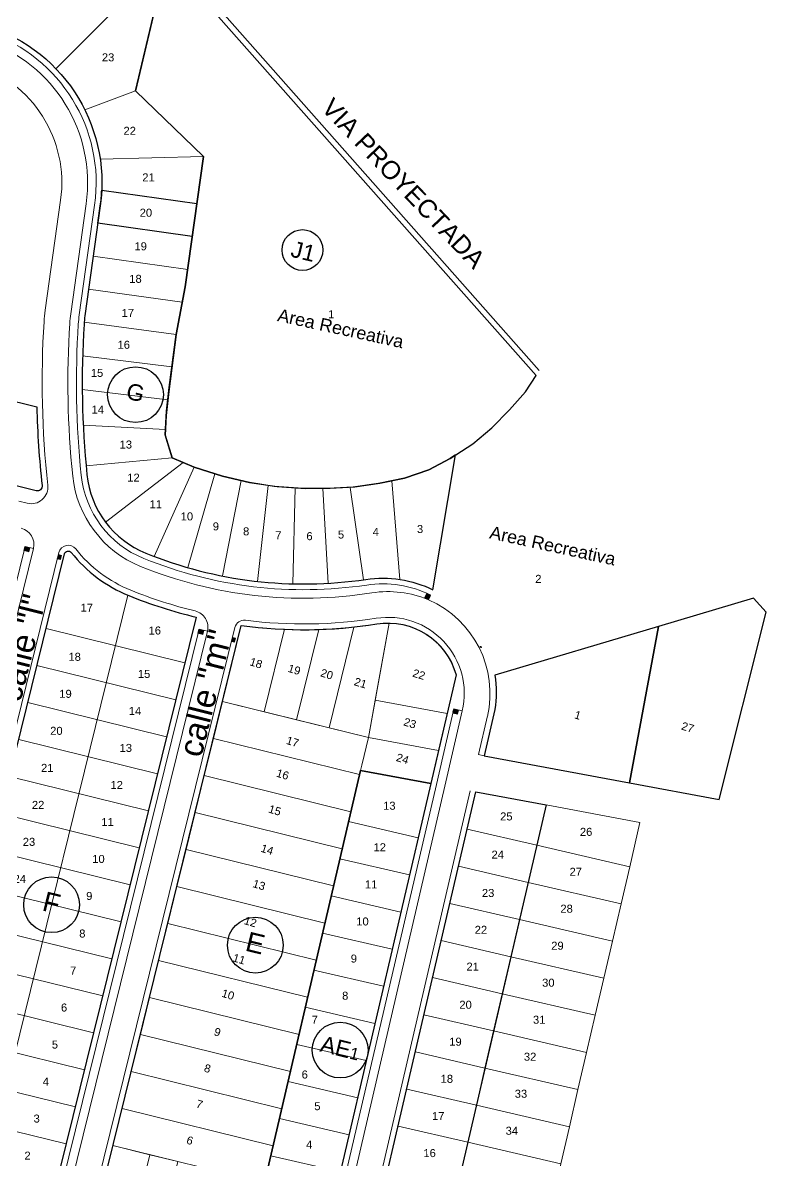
# Model space of a CAD drawing. Header units: millimetres. Extents: x 547073 to 557369, y 9424164 to 9429566.
# Drawn here: x 548918.3 to 549074.3, y 9427398 to 9427636.7 of the extents above; entities that cross this region are included whole.
import ezdxf

# ---------------------------------------------------------------- set-up
doc = ezdxf.new("R2010")
doc.units = ezdxf.units.MM
for name, color, linetype, lineweight in [('00 Estacionamientos', 251, 'Continuous', 15), ('00 Lotes', 7, 'Continuous', 15), ('00 Manzana', 170, 'Continuous', 25), ('00 Veredas', 253, 'Continuous', 15), ('VIVIENDA', 7, 'Continuous', 30)]:
    doc.layers.add(name, color=color, linetype=linetype, lineweight=lineweight)
doc.layers.add('TEXTO', color=5, linetype='Continuous')
doc.layers.add('TEXTO-CATASTRO', color=12, linetype='Continuous')
doc.styles.add('KBYOZ', font='micross.ttf')
pattern_1 = [(256, (-6120.45241, 9039.05218), (0.1030939209168, -0.0257042014075), [])]

msp = doc.modelspace()

# ---------------------------------------------------------------- hatches: boundary and pattern name
h = msp.add_hatch()
h.set_pattern_fill('ANSI31', color=256, scale=0.85, angle=211, style=0)
h.set_pattern_definition(pattern_1)
h.paths.add_polyline_path([(548919.81, 9427526.562), (548918.839, 9427526.802), (548918.624, 9427525.928), (548919.595, 9427525.688)])
h = msp.add_hatch()
h.set_pattern_fill('ANSI31', color=256, scale=0.85, angle=211, style=0)
h.set_pattern_definition(pattern_1)
h.paths.add_polyline_path([(548926.477, 9427524.918), (548925.83, 9427525.078), (548925.614, 9427524.204), (548926.262, 9427524.044)])
h = msp.add_hatch()
h.set_pattern_fill('ANSI31', color=256, scale=0.85, angle=110, style=0)
h.set_pattern_definition([(155, (-6120.45241, 9039.05218), (-0.04490319031, -0.0962952023726), [])])
h.paths.add_polyline_path([(549003.905, 9427516.583, 0.0099624), (549003.091, 9427516.968), (549002.694, 9427516.05, -0.0104243), (549003.508, 9427515.664)])
h = msp.add_hatch()
h.set_pattern_fill('ANSI31', color=256, scale=0.85, angle=211, style=0)
h.set_pattern_definition(pattern_1)
h.paths.add_polyline_path([(548956.315, 9427509.199), (548955.344, 9427509.439), (548955.128, 9427508.565), (548956.099, 9427508.325)])
h = msp.add_hatch()
h.set_pattern_fill('ANSI31', color=256, scale=0.85, angle=211, style=0)
h.set_pattern_definition(pattern_1)
h.paths.add_polyline_path([(548962.981, 9427507.555), (548962.334, 9427507.715), (548962.119, 9427506.841), (548962.766, 9427506.681)])
h = msp.add_hatch()
h.set_pattern_fill('ANSI31', color=256, scale=0.85, angle=211, style=0)
h.set_pattern_definition(pattern_1)
h.paths.add_polyline_path([(549009.776, 9427492.477), (549008.802, 9427492.703), (549008.599, 9427491.827), (549009.573, 9427491.6)])

# ---------------------------------------------------------------- linework, layer by layer
msp.add_line((548921.398, 9427682.835), (549026.704, 9427563.712))
msp.add_lwpolyline([(548954.887, 9427598.808), (548953.915, 9427591.876), (548934.103, 9427594.653), (548934.613, 9427598.29, 0.0240848), (548934.916, 9427601.607)], format="xyb", close=True)
at = {"color": 6, "lineweight": 30}
for p in [(549014.336, 9427505.722), (549014.336, 9427505.722), (549014.486, 9427505.661), (549014.486, 9427505.661)]:
    msp.add_point(p, dxfattribs=at)
at = {"layer": '00 Estacionamientos'}
for p, q in [((548928.409, 9427575.637), (548931.642, 9427598.706)), ((548887.735, 9427393.162), (548920.587, 9427526.371)), ((548926.183, 9427383.68), (548957.091, 9427509.008)), ((549006.881, 9427476.482), (549010.555, 9427492.296)), ((548982.126, 9427369.932), (549006.881, 9427476.482))]:
    msp.add_line(p, q, dxfattribs=at)
for centre, radius, start, end in [((548900.348, 9427603.092), 31.6, 352.02099, 71.20947), ((549122.143, 9427561.355), 194.328, 176.39047, 185.84206), ((548955.147, 9427571.889), 27, 172.02099, 176.39047), ((548951.705, 9427543.916), 23, 185.84206, 247.89792), ((548977.293, 9427606.925), 91.007, 247.89796, 279.04766), ((548994.97, 9427495.917), 21.4, 66.6182, 99.04766)]:
    msp.add_arc(centre, radius, start, end, dxfattribs=at)
at = {"layer": '00 Lotes'}
for p, q in [((548948.63, 9427650.486), (548925.311, 9427627.051)), ((548942.005, 9427622.45), (548931.355, 9427618.447)), ((548956.259, 9427608.635), (548934.587, 9427608.074)), ((548934.916, 9427601.607), (548954.885, 9427598.808)), ((548934.103, 9427594.653), (548953.915, 9427591.876)), ((548933.132, 9427587.72), (548952.946, 9427584.943)), ((548932.16, 9427580.788), (548951.815, 9427578.033)), ((548931.227, 9427573.85), (548950.528, 9427571.292)), ((548930.893, 9427566.805), (548949.629, 9427564.495)), ((548930.822, 9427559.76), (548948.763, 9427557.549)), ((548931.03, 9427552.282), (548948.266, 9427551.318)), ((548949.678, 9427545.407), (548931.628, 9427543.738)), ((548951.987, 9427544.408), (548935.705, 9427531.916)), ((548954.296, 9427543.408), (548945.913, 9427524.691)), ((548958.635, 9427542.023), (548952.978, 9427522.344)), ((548964.172, 9427540.606), (548960.212, 9427520.592)), ((548997.462, 9427519.872), (548995.789, 9427540.595)), ((548969.808, 9427539.608), (548967.568, 9427519.457)), ((548975.52, 9427539.103), (548974.994, 9427518.948)), ((548981.27, 9427538.981), (548982.436, 9427519.069)), ((548987.049, 9427539.2), (548989.841, 9427519.817)), ((548908.587, 9427387.504), (548940.413, 9427516.554)), ((548923.236, 9427509.547), (548952.363, 9427502.364)), ((548921.32, 9427501.78), (548950.447, 9427494.596)), ((548919.404, 9427494.013), (548948.532, 9427486.829)), ((548917.489, 9427486.245), (548946.616, 9427479.062)), ((548915.573, 9427478.478), (548944.701, 9427471.295)), ((548913.658, 9427470.711), (548942.785, 9427463.527)), ((549001.278, 9427465.637), (548986.667, 9427469.031)), ((549011.559, 9427467.454), (549026.17, 9427464.059)), ((548911.742, 9427462.943), (548940.87, 9427455.76)), ((548999.468, 9427457.845), (548984.857, 9427461.239)), ((549009.749, 9427459.661), (549024.359, 9427456.267)), ((548909.827, 9427455.176), (548938.954, 9427447.993)), ((548997.657, 9427450.052), (548983.047, 9427453.446)), ((549007.938, 9427451.869), (549022.549, 9427448.474)), ((548907.911, 9427447.409), (548937.038, 9427440.226)), ((548995.847, 9427442.26), (548981.236, 9427445.654)), ((549006.128, 9427444.076), (549020.739, 9427440.682)), ((548905.996, 9427439.642), (548935.123, 9427432.458)), ((548994.037, 9427434.467), (548979.426, 9427437.861)), ((549004.317, 9427436.284), (549018.928, 9427432.889)), ((548904.08, 9427431.874), (548933.207, 9427424.691)), ((548992.227, 9427426.675), (548977.616, 9427430.069)), ((549002.507, 9427428.491), (549017.118, 9427425.097)), ((548902.165, 9427424.107), (548931.292, 9427416.924)), ((548990.417, 9427418.882), (548975.806, 9427422.276)), ((549000.697, 9427420.699), (549015.307, 9427417.304)), ((548900.249, 9427416.34), (548929.376, 9427409.156)), ((548988.607, 9427411.09), (548973.996, 9427414.484)), ((548998.886, 9427412.906), (549013.497, 9427409.512)), ((548898.333, 9427408.572), (548927.461, 9427401.389)), ((548986.797, 9427403.297), (548972.186, 9427406.691)), ((548997.076, 9427405.114), (549011.687, 9427401.719)), ((548984.987, 9427395.505), (548970.376, 9427398.899))]:
    msp.add_line(p, q, dxfattribs=at)
for points in [[(548948.63, 9427650.486), (548925.311, 9427627.051)], [(548931.355, 9427618.447), (548942.005, 9427622.45)]]:
    msp.add_lwpolyline(points, dxfattribs=at)
for points in [[(548968.995, 9427492.082), (548960.256, 9427494.237), (548964.193, 9427510.2, 0.0233396), (548973.265, 9427509.4)], [(548975.791, 9427490.406), (548968.995, 9427492.082), (548973.265, 9427509.4, 0.0184523), (548980.467, 9427509.367)], [(548987.804, 9427509.883), (548982.587, 9427488.73), (548975.791, 9427490.406), (548980.467, 9427509.367, 0.018845)], [(548995.218, 9427510.713), (548990.88, 9427486.685), (548982.587, 9427488.73), (548987.804, 9427509.883, 0.0125303), (548992.652, 9427510.531, -0.0435423)], [(549009.243, 9427499.862), (549007.36, 9427491.754), (548992.302, 9427494.558), (548995.218, 9427510.713, -0.3326923)]]:
    msp.add_lwpolyline(points, format="xyb", close=True, dxfattribs=at)
for points in [[(548988.967, 9427478.917), (548989.168, 9427479.781), (548989.444, 9427480.86), (548990.88, 9427486.685), (548960.256, 9427494.237), (548958.341, 9427486.47)], [(549007.36, 9427491.754), (549005.548, 9427483.954), (548990.88, 9427486.685), (548992.302, 9427494.558)], [(548988.967, 9427478.917), (548987.157, 9427471.124), (548956.425, 9427478.703), (548958.341, 9427486.47)], [(548990.88, 9427486.685), (548989.444, 9427480.86), (548989.168, 9427479.781), (549003.939, 9427477.031), (549005.548, 9427483.954)], [(548985.346, 9427463.331), (548954.51, 9427470.935), (548956.425, 9427478.703), (548987.157, 9427471.124)], [(548985.346, 9427463.331), (548983.536, 9427455.539), (548952.594, 9427463.168), (548954.51, 9427470.935)], [(549047.817, 9427468.857), (549028.136, 9427472.524), (549026.17, 9427464.059), (549045.664, 9427459.549)], [(549045.664, 9427459.549), (549026.17, 9427464.059), (549024.359, 9427456.267), (549043.861, 9427451.755)], [(548952.594, 9427463.168), (548950.679, 9427455.401), (548981.725, 9427447.747), (548983.536, 9427455.539)], [(548981.725, 9427447.747), (548979.915, 9427439.954), (548948.763, 9427447.634), (548950.679, 9427455.401)], [(549043.861, 9427451.755), (549024.359, 9427456.267), (549022.549, 9427448.474), (549042.058, 9427443.961)], [(548979.915, 9427439.954), (548978.104, 9427432.162), (548946.848, 9427439.866), (548948.763, 9427447.634)], [(549042.054, 9427443.943), (549042.058, 9427443.961), (549022.549, 9427448.474), (549020.739, 9427440.682), (549040.248, 9427436.169)], [(548978.104, 9427432.162), (548976.294, 9427424.369), (548944.932, 9427432.099), (548946.848, 9427439.866)], [(549040.248, 9427436.169), (549020.739, 9427440.682), (549018.928, 9427432.889), (549038.437, 9427428.376)], [(549038.437, 9427428.376), (549018.928, 9427432.889), (549017.118, 9427425.097), (549036.627, 9427420.584)], [(548976.294, 9427424.369), (548974.484, 9427416.577), (548943.016, 9427424.332), (548944.932, 9427432.099)], [(548943.016, 9427424.332), (548941.101, 9427416.565), (548972.673, 9427408.784), (548974.484, 9427416.577)], [(549036.627, 9427420.584), (549017.118, 9427425.097), (549015.307, 9427417.304), (549034.816, 9427412.791)], [(548972.673, 9427408.784), (548970.863, 9427400.992), (548939.185, 9427408.797), (548941.101, 9427416.565)], [(549034.816, 9427412.791), (549015.307, 9427417.304), (549013.497, 9427409.512), (549033.006, 9427404.999)], [(549033.006, 9427404.999), (549013.497, 9427409.512), (549011.687, 9427401.719), (549031.196, 9427397.206)], [(548969.051, 9427393.192), (548970.863, 9427400.992), (548939.185, 9427408.797), (548937.27, 9427401.03)], [(549031.196, 9427397.206), (549011.687, 9427401.719), (549009.876, 9427393.927), (549029.385, 9427389.414)], [(548940.248, 9427379.696), (548932.481, 9427381.612), (548937.27, 9427401.03), (548945.037, 9427399.114)], [(548946.074, 9427378.26), (548940.248, 9427379.696), (548945.037, 9427399.114), (548950.863, 9427397.678)]]:
    msp.add_lwpolyline(points, close=True, dxfattribs=at)
at = {"layer": '00 Manzana'}
msp.add_lwpolyline([(549004.382, 9427517.686), (549009.12, 9427546.016), (549007.977, 9427545.277), (549003.557, 9427542.858), (548998.395, 9427541.148), (548992.977, 9427539.999), (548987.667, 9427539.229), (548982.365, 9427538.979), (548977.162, 9427538.989), (548971.118, 9427539.409), (548965.939, 9427540.199), (548960.217, 9427541.518), (548954.296, 9427543.408), (548949.678, 9427545.407), (548948.202, 9427550.187), (548948.483, 9427555.195), (548949.076, 9427560.184), (548950.528, 9427571.292), (548952.433, 9427581.27), (548956.259, 9427608.635), (548942.005, 9427622.45), (548948.63, 9427650.486), (548948.63, 9427650.486), (548914.944, 9427659.268)], dxfattribs=at)
for points in [[(548948.578, 9427650.277), (548942.001, 9427622.449), (548956.255, 9427608.633), (548952.428, 9427581.269), (548950.524, 9427571.291), (548948.97, 9427559.321), (548948.428, 9427554.291), (548948.198, 9427550.185), (548949.674, 9427545.406), (548954.292, 9427543.406), (548960.213, 9427541.517), (548965.935, 9427540.197), (548971.687, 9427539.367), (548977.663, 9427538.986), (548982.818, 9427538.999), (548988.031, 9427539.281), (548993.273, 9427540.061), (548998.391, 9427541.147), (549003.553, 9427542.856), (549007.972, 9427545.276), (549012.755, 9427548.365), (549016.721, 9427551.715), (549020.448, 9427555.434), (549023.788, 9427559.243), (549026.023, 9427562.669)], [(549003.929, 9427477.032), (548979.089, 9427370.117), (548964.524, 9427373.709), (548989.168, 9427479.781)]]:
    msp.add_lwpolyline(points, close=True, dxfattribs=at)
for points in [[(548909.331, 9427636.506, -0.3785264), (548934.613, 9427598.29), (548931.38, 9427575.221, 0.0190678), (548931.195, 9427573.4, 0.0412638), (548931.809, 9427541.88, 0.277587), (548944.18, 9427525.385, 0.1343702), (548990.316, 9427519.887, -0.1530496), (549004.382, 9427517.686)], [(548964.524, 9427373.709), (548932.471, 9427381.614), (548964.184, 9427510.203, 0.0732877), (548992.643, 9427510.533, -0.381765), (549009.234, 9427499.864), (549003.929, 9427477.032), (548989.168, 9427479.781), (548964.524, 9427373.709)], [(548985.432, 9427291.591), (548983.815, 9427284.921), (548969.25, 9427288.388), (548970.87, 9427295.196), (548977.81, 9427322.192), (549013.376, 9427475.273), (549028.136, 9427472.524), (549028.136, 9427472.524, -0.3369482), (549028.136, 9427472.524, 0.3089659), (549028.136, 9427472.524), (548992.385, 9427318.64), (548985.432, 9427291.591)]]:
    msp.add_lwpolyline(points, format="xyb", dxfattribs=at)
for points in [[(548887.221, 9427546.856), (548891.328, 9427563.507), (548921.283, 9427556.119, 0.0206547), (548922.4, 9427539.564, -0.5210099), (548921.167, 9427538.484)], [(548954.73, 9427511.962), (548923.151, 9427383.913), (548894.023, 9427391.096), (548927.102, 9427525.227, -0.6233624), (548928.506, 9427525.532, 0.1294454), (548940.568, 9427516.491, 0.0381425)]]:
    msp.add_lwpolyline(points, format="xyb", close=True, dxfattribs=at)
at = {"layer": '00 Veredas'}
for p, q in [((548923.061, 9427576.387), (548926.294, 9427599.456)), ((548930.191, 9427575.387), (548933.425, 9427598.456)), ((548917.511, 9427536.296), (548919.282, 9427535.859)), ((548885.988, 9427393.593), (548918.839, 9427526.802)), ((548919.595, 9427525.688), (548918.624, 9427525.928)), ((548920.587, 9427526.371), (548918.839, 9427526.802)), ((548919.595, 9427525.688), (548919.81, 9427526.562)), ((548892.978, 9427391.869), (548925.937, 9427525.514)), ((548925.614, 9427524.204), (548926.262, 9427524.044)), ((548925.83, 9427525.078), (548926.477, 9427524.918)), ((548926.262, 9427524.044), (548926.477, 9427524.918)), ((549003.091, 9427516.968), (549002.694, 9427516.05)), ((549003.905, 9427516.583), (549003.463, 9427515.559)), ((548924.436, 9427384.111), (548955.344, 9427509.439)), ((548931.426, 9427382.387), (548962.847, 9427509.795)), ((548957.091, 9427509.008), (548955.344, 9427509.439)), ((548956.099, 9427508.325), (548956.315, 9427509.199)), ((548956.099, 9427508.325), (548955.128, 9427508.565)), ((548962.119, 9427506.841), (548962.766, 9427506.681)), ((548962.334, 9427507.715), (548962.981, 9427507.555)), ((548962.766, 9427506.681), (548962.981, 9427507.555)), ((549005.108, 9427476.804), (549008.802, 9427492.703)), ((549010.555, 9427492.296), (549008.802, 9427492.703)), ((549009.573, 9427491.6), (549009.776, 9427492.477)), ((549009.573, 9427491.6), (549008.599, 9427491.827)), ((549013.973, 9427483.148), (549015.852, 9427491.235)), ((549015.152, 9427482.874), (549013.973, 9427483.148)), ((548980.373, 9427370.339), (549005.108, 9427476.804)), ((548976.648, 9427322.49), (549012.195, 9427475.492)), ((548992.428, 9427318.824), (549028.136, 9427472.524))]:
    msp.add_line(p, q, dxfattribs=at)
for centre, radius, start, end in [((548900.348, 9427603.092), 33.4, 352.02099, 71.20947), ((548900.348, 9427603.092), 26.2, 352.02099, 72.54372), ((548955.147, 9427571.889), 32.4, 172.02099, 176.39047), ((549122.143, 9427561.355), 199.728, 176.39047, 186.24221), ((548955.147, 9427571.889), 25.2, 172.02099, 176.39047), ((549122.143, 9427561.355), 192.528, 176.39047, 185.84206), ((548951.705, 9427543.916), 21.2, 185.84206, 247.89792), ((548920.12, 9427539.257), 3.5, 256.14627, 6.24221), ((548917.189, 9427527.209), 3.5, 346.14628, 76.14627), ((548927.879, 9427525.035), 2, 38.39483, 166.14628), ((548951.705, 9427543.916), 28.4, 218.39483, 247.89792), ((548977.293, 9427606.925), 89.207, 247.89796, 278.50987), ((548993.838, 9427496.349), 22.6, 63.54868, 98.50987), ((548977.293, 9427606.925), 96.407, 247.89796, 256.33639), ((548993.838, 9427496.349), 21.6, 63.40642, 65.79539), ((548994.97, 9427495.917), 21.4, 346.9206, 66.6182), ((548953.693, 9427509.846), 3.5, 346.14628, 76.33639), ((548977.293, 9427606.925), 96.407, 262.6999, 279.04766), ((548994.97, 9427495.917), 16, 346.9206, 99.04766), ((548964.789, 9427509.316), 2, 82.6999, 166.14628)]:
    msp.add_arc(centre, radius, start, end, dxfattribs=at)
at = {"layer": 'TEXTO-CATASTRO'}
for centre, radius in [((548977.021, 9427589.006), 4.282), ((548941.995, 9427558.652), 5.85), ((548924.389, 9427451.583), 5.85), ((548967.135, 9427443.106), 5.85), ((548984.936, 9427421.083), 5.85)]:
    msp.add_circle(centre, radius, dxfattribs=at)
at = {"layer": 'VIVIENDA'}
msp.add_line((549051.729, 9427510.017), (549045.628, 9427477.199), dxfattribs=at)
for points in [[(548948.578, 9427650.277), (548942.001, 9427622.449), (548956.255, 9427608.633), (548952.428, 9427581.269), (548950.524, 9427571.291), (548948.97, 9427559.321), (548948.428, 9427554.291), (548948.198, 9427550.185), (548949.674, 9427545.406), (548954.292, 9427543.406), (548960.213, 9427541.517), (548965.935, 9427540.197), (548971.687, 9427539.367), (548977.663, 9427538.986), (548982.818, 9427538.999), (548988.031, 9427539.281), (548993.273, 9427540.061), (548998.391, 9427541.147), (549003.553, 9427542.856), (549007.972, 9427545.276), (549012.755, 9427548.365), (549016.721, 9427551.715), (549020.448, 9427555.434), (549023.788, 9427559.243), (549026.023, 9427562.669)], [(549074.306, 9427512.977), (549071.599, 9427515.965), (549051.729, 9427510.017), (549045.628, 9427477.199), (549064.455, 9427473.693)]]:
    msp.add_lwpolyline(points, close=True, dxfattribs=at)
msp.add_lwpolyline([(549051.729, 9427510.017), (549017.404, 9427499.742, -0.0679313), (549017.403, 9427492.56), (549015.152, 9427482.874), (549045.628, 9427477.199)], format="xyb", close=True, dxfattribs=at)

# ---------------------------------------------------------------- texts
at = {"layer": 'TEXTO', "color": 7, "attachment_point": 5, "style": 'KBYOZ'}
for s, insert, char_height, width, rotation in [('Area Recreativa', (548985.037, 9427572.55), 2.688, 135.53905, 347.68554), ('Area Recreativa', (549029.511, 9427526.942), 2.688, 135.53905, 347.68554), ('calle "l"', (548918.201, 9427505.482), 5, 252.11877, 76), ('calle "m"', (548956.649, 9427496), 5, 252.11877, 76)]:
    msp.add_mtext(s, dxfattribs=dict(at, insert=insert, char_height=char_height, width=width, rotation=rotation))
at = {"layer": 'TEXTO-CATASTRO', "color": 7, "style": 'KBYOZ'}
msp.add_text('VIA PROYECTADA', height=3.808, rotation=313.54293, dxfattribs=at).set_placement((548980.746, 9427618.63))
at = {"layer": 'TEXTO-CATASTRO', "attachment_point": 5, "style": 'KBYOZ'}
for s, insert, char_height, width, rotation in [('23', (548936.245, 9427629.442), 1.68, 0.000122, 0.08064), ('22', (548940.781, 9427614.033), 1.68, 0.000122, 0.08064), ('21', (548944.723, 9427604.257), 1.68, 0.000122, 0.08064), ('20', (548944.18, 9427596.831), 1.68, 0.000122, 0.08064), ('19', (548943.076, 9427589.784), 1.68, 0.000122, 0.08064), ('J1', (548977.202, 9427588.711), 3.4214, 0.000158, 346.25424), ('18', (548941.992, 9427582.951), 1.68, 0.000122, 0.08064), ('17', (548940.391, 9427575.804), 1.68, 0.000122, 0.08064), ('1', (548983.057, 9427575.531), 1.68, 0.000122, 0.08064), ('16', (548939.534, 9427569.112), 1.68, 0.000122, 0.08064), ('15', (548933.93, 9427563.209), 1.68, 0.000122, 0.08064), ('G', (548941.999, 9427559.09), 3.421, 0.000158, 346.25424), ('14', (548934.092, 9427555.519), 1.68, 0.000122, 0.08064), ('13', (548939.965, 9427548.173), 1.68, 0.000122, 0.08064), ('12', (548941.575, 9427541.235), 1.68, 0.000122, 0.08064), ('11', (548946.249, 9427535.652), 1.68, 0.000122, 0.08064), ('10', (548952.778, 9427533.088), 1.68, 0.000122, 0.08064), ('9', (548958.866, 9427530.998), 1.68, 0.000122, 0.08064), ('8', (548965.212, 9427529.943), 1.68, 0.000122, 0.08064), ('4', (548992.392, 9427529.846), 1.68, 0.000122, 0.08064), ('3', (549001.686, 9427530.443), 1.68, 0.000122, 0.08064), ('7', (548971.962, 9427529.145), 1.68, 0.000122, 0.08064), ('6', (548978.5, 9427528.937), 1.68, 0.000122, 0.08064), ('5', (548985.104, 9427529.285), 1.68, 0.000122, 0.08064), ('2', (549026.505, 9427519.991), 1.68, 0.000122, 0.08064), ('17', (548931.78, 9427513.948), 1.68, 0.000122, 0.08064), ('16', (548946.043, 9427509.134), 1.68, 0.000122, 0.08064), ('18', (548929.233, 9427503.616), 1.68, 0.000122, 0.08064), ('18', (548967.291, 9427502.306), 1.68, 0.000122, 343.10931), ('19', (548975.307, 9427500.932), 1.68, 0.000122, 343.10931), ('15', (548943.796, 9427500.025), 1.68, 0.000122, 0.08064), ('20', (548982.136, 9427499.984), 1.68, 0.000122, 343.10931), ('22', (549001.459, 9427499.934), 1.68, 0.000122, 343.10931), ('21', (548989.203, 9427498.137), 1.68, 0.000122, 343.10931), ('19', (548927.317, 9427495.849), 1.68, 0.000122, 0.08064), ('14', (548941.881, 9427492.257), 1.68, 0.000122, 0.08064), ('23', (548999.569, 9427489.694), 1.68, 0.000122, 343.10931), ('1', (549034.773, 9427491.378), 1.68, 0.000122, 343.10931), ('20', (548925.401, 9427488.082), 1.68, 0.000122, 0.08064), ('27', (549057.845, 9427488.825), 1.68, 0.000122, 343.10931), ('13', (548939.965, 9427484.49), 1.68, 0.000122, 0.08064), ('17', (548974.955, 9427485.809), 1.68, 0.000122, 343.10931), ('24', (548998.02, 9427482.229), 1.68, 0.000122, 343.10931), ('21', (548923.486, 9427480.314), 1.68, 0.000122, 0.08064), ('16', (548972.86, 9427478.937), 1.68, 0.000122, 343.10931), ('12', (548938.05, 9427476.723), 1.68, 0.000122, 0.08064), ('22', (548921.57, 9427472.547), 1.68, 0.000122, 0.08064), ('15', (548971.23, 9427471.405), 1.68, 0.000122, 343.10931), ('13', (548995.247, 9427472.357), 1.68, 0.000122, 0.08064), ('25', (549019.784, 9427470.116), 1.68, 0.000122, 0.08064), ('11', (548936.134, 9427468.955), 1.68, 0.000122, 0.08064), ('26', (549036.524, 9427466.874), 1.68, 0.000122, 0.08064), ('23', (548919.655, 9427464.78), 1.68, 0.000122, 0.08064), ('14', (548969.629, 9427463.171), 1.68, 0.000122, 343.10931), ('12', (548993.226, 9427463.655), 1.68, 0.000122, 0.08064), ('10', (548934.219, 9427461.188), 1.68, 0.000122, 0.08064), ('24', (549017.982, 9427462.109), 1.68, 0.000122, 0.08064), ('27', (549034.348, 9427458.512), 1.68, 0.000122, 0.08064), ('24', (548917.739, 9427457.012), 1.68, 0.000122, 0.08064), ('13', (548967.922, 9427455.742), 1.68, 0.000122, 343.10931), ('11', (548991.42, 9427455.861), 1.68, 0.000122, 0.08064), ('F', (548924.393, 9427452.021), 4.106, 0.00019, 346.25424), ('9', (548932.303, 9427453.421), 1.68, 0.000122, 0.08064), ('23', (549015.971, 9427454.049), 1.68, 0.000122, 0.08064), ('28', (549032.429, 9427450.745), 1.68, 0.000122, 0.08064), ('12', (548966.113, 9427447.995), 1.68, 0.000122, 343.10931), ('10', (548989.609, 9427448.069), 1.68, 0.000122, 0.08064), ('22', (549014.455, 9427446.324), 1.68, 0.000122, 0.08064), ('8', (548930.843, 9427445.534), 1.68, 0.000122, 0.08064), ('E', (548967.139, 9427443.544), 4.106, 0.00019, 346.25424), ('29', (549030.513, 9427442.978), 1.68, 0.000122, 0.08064), ('11', (548963.745, 9427440.191), 1.68, 0.000122, 343.10931), ('9', (548987.799, 9427440.276), 1.68, 0.000122, 0.08064), ('7', (548928.928, 9427437.766), 1.68, 0.000122, 0.08064), ('21', (549012.725, 9427438.605), 1.68, 0.000122, 0.08064), ('30', (549028.598, 9427435.211), 1.68, 0.000122, 0.08064), ('10', (548961.412, 9427432.73), 1.68, 0.000122, 343.10931), ('8', (548985.989, 9427432.484), 1.68, 0.000122, 0.08064), ('6', (548927.012, 9427429.999), 1.68, 0.000122, 0.08064), ('20', (549011.235, 9427430.589), 1.68, 0.000122, 0.08064), ('7', (548979.589, 9427427.434), 1.68, 0.000122, 0.08064), ('31', (549026.682, 9427427.444), 1.68, 0.000122, 0.08064), ('9', (548959.186, 9427424.844), 1.68, 0.000122, 343.10931), ('AE{\\H0.72727x;1}', (548984.94, 9427421.521), 3.42144, 0.000158, 346.25424), ('19', (549009.118, 9427422.831), 1.68, 0.000122, 0.08064), ('5', (548925.096, 9427422.232), 1.68, 0.000122, 0.08064), ('32', (549024.77, 9427419.675), 1.68, 0.000122, 0.08064), ('8', (548957.097, 9427417.216), 1.68, 0.000122, 343.10931), ('6', (548977.494, 9427415.941), 1.68, 0.000122, 0.08064), ('4', (548923.181, 9427414.465), 1.68, 0.000122, 0.08064), ('18', (549007.307, 9427415.039), 1.68, 0.000122, 0.08064), ('33', (549022.855, 9427411.908), 1.68, 0.000122, 0.08064), ('7', (548955.425, 9427409.73), 1.68, 0.000122, 343.10931), ('5', (548980.151, 9427409.295), 1.68, 0.000122, 0.08064), ('3', (548921.265, 9427406.697), 1.68, 0.000122, 0.08064), ('17', (549005.497, 9427407.246), 1.68, 0.000122, 0.08064), ('34', (549020.939, 9427404.141), 1.68, 0.000122, 0.08064), ('6', (548953.405, 9427402.102), 1.68, 0.000122, 343.10931), ('4', (548978.438, 9427401.242), 1.68, 0.000122, 0.08064), ('2', (548919.35, 9427398.93), 1.68, 0.000122, 0.08064), ('16', (549003.686, 9427399.454), 1.68, 0.000122, 0.08064)]:
    msp.add_mtext(s, dxfattribs=dict(at, insert=insert, char_height=char_height, width=width, rotation=rotation))

doc.saveas('drawing.dxf')
